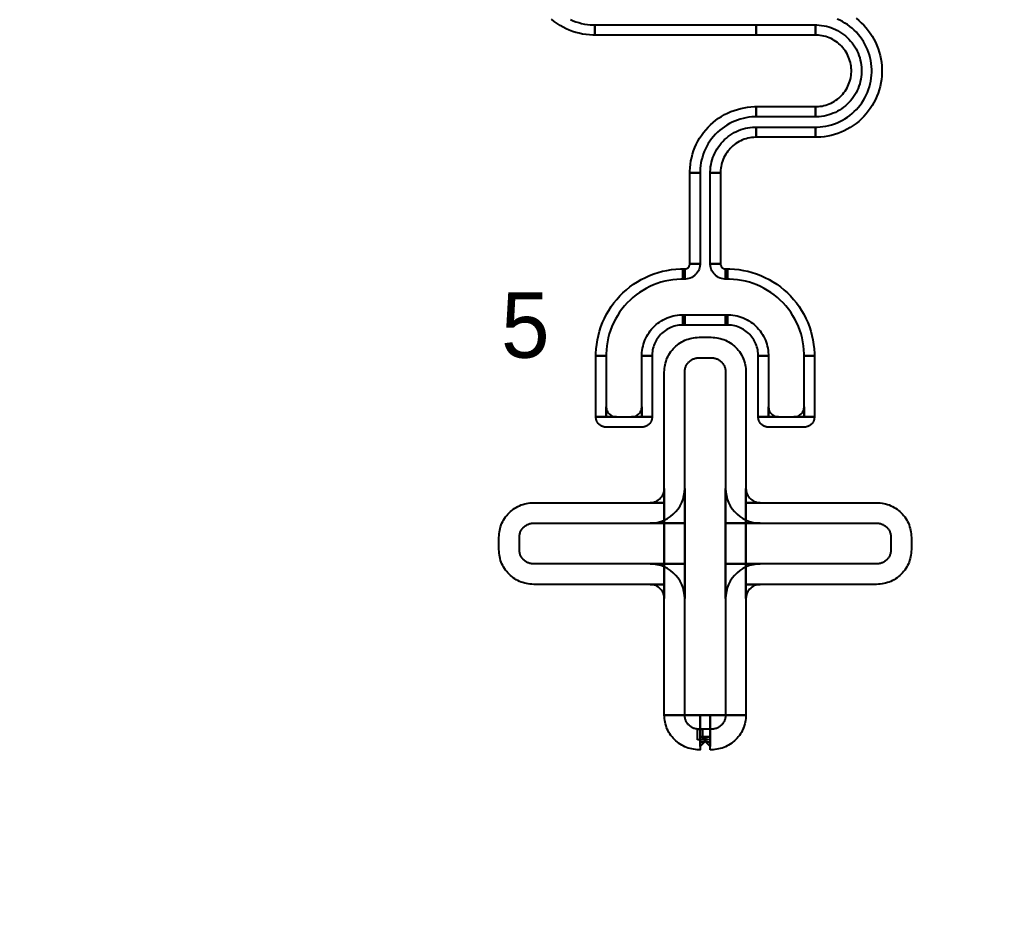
# Model space of a CAD drawing. Extents: x -50000 to 50000, y -50000 to 50000.
# Drawn here: x -17366 to -16394, y 30625 to 31505 of the extents above; entities that cross this region are included whole.
import ezdxf

# ---------------------------------------------------------------- set-up
doc = ezdxf.new("R2010")
doc.units = 0
for name, color, linetype in [('BASEMETAL', 3, 'CONTINUOUS'), ('FRAME', 14, 'CONTINUOUS'), ('SECONDLAYER', 7, 'CONTINUOUS')]:
    doc.layers.add(name, color=color, linetype=linetype)

# ---------------------------------------------------------------- blocks, each defined once
blk = doc.blocks.new('CHIP_QSEARCH')
at = {"layer": 'BASEMETAL'}
for points in [[(4673.088, 2605.358), (4675.718, 2604.187), (4678.407, 2603.155), (4681.145, 2602.265), (4683.927, 2601.52), (4686.743, 2600.921), (4689.587, 2600.471), (4692.451, 2600.17), (4695.326, 2600.019), (4696.766, 2600), (4696.766, 2590), (4695.065, 2590.022), (4691.666, 2590.2), (4688.282, 2590.556), (4684.921, 2591.088), (4681.592, 2591.796), (4678.305, 2592.677), (4675.069, 2593.728), (4671.892, 2594.948), (4668.783, 2596.332), (4665.751, 2597.877), (4662.804, 2599.578), (4659.95, 2601.432), (4657.197, 2603.432), (4654.552, 2605.574)], [(4952.803, 2606.568), (4955.448, 2604.426), (4957.977, 2602.149), (4960.383, 2599.743), (4962.66, 2597.214), (4964.802, 2594.569), (4966.802, 2591.816), (4968.656, 2588.962), (4970.357, 2586.015), (4971.902, 2582.983), (4973.286, 2579.874), (4974.506, 2576.697), (4975.557, 2573.461), (4976.438, 2570.174), (4977.146, 2566.845), (4977.678, 2563.484), (4978.034, 2560.1), (4978.212, 2556.702), (4978.212, 2553.298), (4978.034, 2549.9), (4977.678, 2546.516), (4977.146, 2543.155), (4976.438, 2539.826), (4975.557, 2536.539), (4974.506, 2533.303), (4973.286, 2530.126), (4971.902, 2527.017), (4970.357, 2523.985), (4968.656, 2521.038), (4966.802, 2518.184), (4964.802, 2515.431), (4962.66, 2512.786), (4960.383, 2510.257), (4957.977, 2507.851), (4955.448, 2505.574), (4952.803, 2503.432), (4950.05, 2501.432), (4947.196, 2499.578), (4944.249, 2497.877), (4941.217, 2496.332), (4938.108, 2494.948), (4934.931, 2493.728), (4931.695, 2492.677), (4928.408, 2491.796), (4925.079, 2491.088), (4921.718, 2490.556), (4918.334, 2490.2), (4914.935, 2490.022), (4913.234, 2490), (4913.234, 2500), (4914.674, 2500.019), (4917.549, 2500.17), (4920.413, 2500.471), (4923.257, 2500.921), (4926.073, 2501.52), (4928.855, 2502.265), (4931.593, 2503.155), (4934.282, 2504.187), (4936.912, 2505.358), (4939.478, 2506.665), (4941.971, 2508.105), (4944.386, 2509.673), (4946.716, 2511.366), (4948.954, 2513.178), (4951.093, 2515.104), (4953.13, 2517.14), (4955.056, 2519.28), (4956.868, 2521.518), (4958.561, 2523.848), (4960.129, 2526.263), (4961.569, 2528.756), (4962.876, 2531.322), (4964.047, 2533.952), (4965.079, 2536.641), (4965.969, 2539.379), (4966.714, 2542.161), (4967.313, 2544.977), (4967.763, 2547.821), (4968.064, 2550.685), (4968.215, 2553.56), (4968.215, 2556.44), (4968.064, 2559.315), (4967.763, 2562.179), (4967.313, 2565.023), (4966.714, 2567.839), (4965.969, 2570.621), (4965.079, 2573.359), (4964.047, 2576.048), (4962.876, 2578.678), (4961.569, 2581.244), (4960.129, 2583.737), (4958.561, 2586.152), (4956.868, 2588.482), (4955.056, 2590.72), (4953.13, 2592.86), (4951.093, 2594.896), (4948.954, 2596.822), (4946.716, 2598.634), (4944.386, 2600.327), (4941.971, 2601.895), (4939.478, 2603.335), (4936.912, 2604.642), (4934.282, 2605.813)]]:
    blk.add_lwpolyline(points, dxfattribs=at)
for points in [[(4696.766, 2590), (4696.766, 2600), (4855, 2600), (4855, 2590)], [(4855, 2590), (4855, 2600), (4913.234, 2600), (4913.234, 2590)], [(4913.234, 2510), (4913.234, 2520), (4914.15, 2520.012), (4915.98, 2520.108), (4917.802, 2520.299), (4919.612, 2520.586), (4921.405, 2520.967), (4923.175, 2521.441), (4924.917, 2522.008), (4926.628, 2522.664), (4928.302, 2523.41), (4929.935, 2524.241), (4931.521, 2525.158), (4933.058, 2526.156), (4934.541, 2527.233), (4935.965, 2528.386), (4937.326, 2529.612), (4938.622, 2530.908), (4939.848, 2532.269), (4941.001, 2533.693), (4942.078, 2535.176), (4943.076, 2536.713), (4943.993, 2538.299), (4944.824, 2539.932), (4945.57, 2541.606), (4946.226, 2543.317), (4946.793, 2545.059), (4947.267, 2546.829), (4947.648, 2548.622), (4947.935, 2550.432), (4948.126, 2552.254), (4948.222, 2554.084), (4948.222, 2555.916), (4948.126, 2557.746), (4947.935, 2559.568), (4947.648, 2561.378), (4947.267, 2563.171), (4946.793, 2564.941), (4946.226, 2566.683), (4945.57, 2568.394), (4944.824, 2570.068), (4943.993, 2571.701), (4943.076, 2573.287), (4942.078, 2574.824), (4941.001, 2576.307), (4939.848, 2577.731), (4938.622, 2579.092), (4937.326, 2580.388), (4935.965, 2581.614), (4934.541, 2582.767), (4933.058, 2583.844), (4931.521, 2584.842), (4929.935, 2585.759), (4928.302, 2586.59), (4926.628, 2587.336), (4924.917, 2587.992), (4923.175, 2588.559), (4921.405, 2589.033), (4919.612, 2589.414), (4917.802, 2589.701), (4915.98, 2589.892), (4914.15, 2589.988), (4913.234, 2590), (4913.234, 2600), (4914.412, 2599.985), (4916.765, 2599.861), (4919.108, 2599.615), (4921.435, 2599.246), (4923.739, 2598.757), (4926.015, 2598.147), (4928.255, 2597.419), (4930.455, 2596.575), (4932.607, 2595.616), (4934.706, 2594.547), (4936.746, 2593.369), (4938.722, 2592.086), (4940.628, 2590.701), (4942.459, 2589.218), (4944.21, 2587.642), (4945.876, 2585.976), (4947.452, 2584.225), (4948.935, 2582.394), (4950.32, 2580.488), (4951.603, 2578.512), (4952.781, 2576.472), (4953.85, 2574.373), (4954.809, 2572.221), (4955.653, 2570.021), (4956.381, 2567.781), (4956.991, 2565.505), (4957.48, 2563.201), (4957.849, 2560.874), (4958.095, 2558.531), (4958.219, 2556.178), (4958.219, 2553.822), (4958.095, 2551.469), (4957.849, 2549.126), (4957.48, 2546.799), (4956.991, 2544.495), (4956.381, 2542.219), (4955.653, 2539.979), (4954.809, 2537.779), (4953.85, 2535.627), (4952.781, 2533.528), (4951.603, 2531.488), (4950.32, 2529.512), (4948.935, 2527.606), (4947.452, 2525.775), (4945.876, 2524.024), (4944.21, 2522.358), (4942.459, 2520.782), (4940.628, 2519.299), (4938.722, 2517.914), (4936.746, 2516.631), (4934.706, 2515.453), (4932.607, 2514.384), (4930.455, 2513.425), (4928.255, 2512.581), (4926.015, 2511.853), (4923.739, 2511.243), (4921.435, 2510.754), (4919.108, 2510.385), (4916.765, 2510.139), (4914.412, 2510.015)], [(4790, 2455), (4790.022, 2456.702), (4790.2, 2460.1), (4790.556, 2463.484), (4791.088, 2466.845), (4791.796, 2470.174), (4792.677, 2473.461), (4793.728, 2476.697), (4794.948, 2479.874), (4796.332, 2482.983), (4797.877, 2486.015), (4799.578, 2488.962), (4801.432, 2491.816), (4803.432, 2494.569), (4805.574, 2497.214), (4807.851, 2499.743), (4810.257, 2502.149), (4812.786, 2504.426), (4815.431, 2506.568), (4818.184, 2508.568), (4821.038, 2510.422), (4823.985, 2512.123), (4827.017, 2513.668), (4830.126, 2515.052), (4833.303, 2516.272), (4836.539, 2517.323), (4839.826, 2518.204), (4843.155, 2518.912), (4846.516, 2519.444), (4849.9, 2519.8), (4853.298, 2519.978), (4855, 2520), (4855, 2510), (4853.56, 2509.981), (4850.685, 2509.83), (4847.821, 2509.529), (4844.977, 2509.079), (4842.161, 2508.48), (4839.379, 2507.735), (4836.641, 2506.845), (4833.952, 2505.813), (4831.322, 2504.642), (4828.756, 2503.335), (4826.263, 2501.895), (4823.848, 2500.327), (4821.518, 2498.634), (4819.28, 2496.822), (4817.14, 2494.896), (4815.104, 2492.86), (4813.178, 2490.72), (4811.366, 2488.482), (4809.673, 2486.152), (4808.105, 2483.737), (4806.665, 2481.244), (4805.358, 2478.678), (4804.187, 2476.048), (4803.155, 2473.359), (4802.265, 2470.621), (4801.52, 2467.839), (4800.921, 2465.023), (4800.471, 2462.179), (4800.17, 2459.315), (4800.019, 2456.44), (4800, 2455)], [(4855, 2510), (4855, 2520), (4913.234, 2520), (4913.234, 2510)], [(4810, 2455), (4810.015, 2456.178), (4810.139, 2458.531), (4810.385, 2460.874), (4810.754, 2463.201), (4811.243, 2465.505), (4811.853, 2467.781), (4812.581, 2470.021), (4813.425, 2472.221), (4814.384, 2474.373), (4815.453, 2476.472), (4816.631, 2478.512), (4817.914, 2480.488), (4819.299, 2482.394), (4820.782, 2484.225), (4822.358, 2485.976), (4824.024, 2487.642), (4825.775, 2489.218), (4827.606, 2490.701), (4829.512, 2492.086), (4831.488, 2493.369), (4833.528, 2494.547), (4835.627, 2495.616), (4837.779, 2496.575), (4839.979, 2497.419), (4842.219, 2498.147), (4844.495, 2498.757), (4846.799, 2499.246), (4849.126, 2499.615), (4851.469, 2499.861), (4853.822, 2499.985), (4855, 2500), (4855, 2490), (4854.084, 2489.988), (4852.254, 2489.892), (4850.432, 2489.701), (4848.622, 2489.414), (4846.829, 2489.033), (4845.059, 2488.559), (4843.317, 2487.992), (4841.606, 2487.336), (4839.932, 2486.59), (4838.299, 2485.759), (4836.713, 2484.842), (4835.176, 2483.844), (4833.693, 2482.767), (4832.269, 2481.614), (4830.908, 2480.388), (4829.612, 2479.092), (4828.386, 2477.731), (4827.233, 2476.307), (4826.156, 2474.824), (4825.158, 2473.287), (4824.241, 2471.701), (4823.41, 2470.068), (4822.664, 2468.394), (4822.008, 2466.683), (4821.441, 2464.941), (4820.967, 2463.171), (4820.586, 2461.378), (4820.299, 2459.568), (4820.108, 2457.746), (4820.012, 2455.916), (4820, 2455)], [(4855, 2490), (4855, 2500), (4913.234, 2500), (4913.234, 2490)], [(4790, 2366), (4790, 2455), (4800, 2455), (4800, 2366)], [(4810, 2366), (4810, 2455), (4820, 2455), (4820, 2366)], [(4785, 2351), (4785, 2361), (4785.262, 2361.007), (4785.782, 2361.062), (4786.294, 2361.17), (4786.792, 2361.332), (4787.27, 2361.545), (4787.723, 2361.807), (4788.147, 2362.114), (4788.536, 2362.464), (4788.886, 2362.853), (4789.193, 2363.277), (4789.455, 2363.73), (4789.668, 2364.208), (4789.83, 2364.706), (4789.938, 2365.218), (4789.993, 2365.738), (4790, 2366), (4800, 2366), (4799.979, 2365.215), (4799.815, 2363.653), (4799.489, 2362.118), (4799.004, 2360.624), (4798.365, 2359.19), (4797.58, 2357.83), (4796.657, 2356.56), (4795.607, 2355.393), (4794.44, 2354.343), (4793.17, 2353.42), (4791.81, 2352.635), (4790.376, 2351.996), (4788.882, 2351.511), (4787.347, 2351.185), (4785.785, 2351.021)], [(4825, 2351), (4824.215, 2351.021), (4822.653, 2351.185), (4821.118, 2351.511), (4819.624, 2351.996), (4818.19, 2352.635), (4816.83, 2353.42), (4815.56, 2354.343), (4814.393, 2355.393), (4813.343, 2356.56), (4812.42, 2357.83), (4811.635, 2359.19), (4810.996, 2360.624), (4810.511, 2362.118), (4810.185, 2363.653), (4810.021, 2365.215), (4810, 2366), (4820, 2366), (4820.007, 2365.738), (4820.062, 2365.218), (4820.17, 2364.706), (4820.332, 2364.208), (4820.545, 2363.73), (4820.807, 2363.277), (4821.114, 2362.853), (4821.464, 2362.464), (4821.853, 2362.114), (4822.277, 2361.807), (4822.73, 2361.545), (4823.208, 2361.332), (4823.706, 2361.17), (4824.218, 2361.062), (4824.738, 2361.007), (4825, 2361)], [(4698, 2276), (4698.029, 2278.225), (4698.262, 2282.669), (4698.727, 2287.095), (4699.423, 2291.49), (4700.349, 2295.843), (4701.5, 2300.141), (4702.875, 2304.374), (4704.47, 2308.528), (4706.28, 2312.593), (4708.301, 2316.558), (4710.526, 2320.412), (4712.949, 2324.145), (4715.565, 2327.745), (4718.365, 2331.203), (4721.343, 2334.51), (4724.49, 2337.657), (4727.797, 2340.635), (4731.255, 2343.435), (4734.855, 2346.051), (4738.588, 2348.474), (4742.442, 2350.699), (4746.407, 2352.72), (4750.472, 2354.53), (4754.626, 2356.125), (4758.859, 2357.5), (4763.157, 2358.651), (4767.51, 2359.577), (4771.905, 2360.273), (4776.331, 2360.738), (4780.775, 2360.971), (4783, 2361), (4783, 2351), (4781.037, 2350.974), (4777.116, 2350.769), (4773.211, 2350.358), (4769.332, 2349.744), (4765.492, 2348.928), (4761.699, 2347.911), (4757.964, 2346.698), (4754.299, 2345.291), (4750.712, 2343.694), (4747.213, 2341.911), (4743.813, 2339.948), (4740.52, 2337.809), (4737.343, 2335.502), (4734.291, 2333.03), (4731.373, 2330.403), (4728.597, 2327.627), (4725.97, 2324.709), (4723.498, 2321.657), (4721.191, 2318.48), (4719.052, 2315.187), (4717.089, 2311.787), (4715.306, 2308.288), (4713.709, 2304.701), (4712.302, 2301.036), (4711.089, 2297.301), (4710.072, 2293.508), (4709.256, 2289.668), (4708.642, 2285.789), (4708.231, 2281.884), (4708.026, 2277.963), (4708, 2276)], [(4783, 2351), (4783, 2361), (4785, 2361), (4785, 2351)], [(4825, 2351), (4825, 2361), (4827, 2361), (4827, 2351)], [(4902, 2276), (4901.974, 2277.963), (4901.769, 2281.884), (4901.358, 2285.789), (4900.744, 2289.668), (4899.928, 2293.508), (4898.911, 2297.301), (4897.698, 2301.036), (4896.291, 2304.701), (4894.694, 2308.288), (4892.911, 2311.787), (4890.948, 2315.187), (4888.809, 2318.48), (4886.502, 2321.657), (4884.03, 2324.709), (4881.403, 2327.627), (4878.627, 2330.403), (4875.709, 2333.03), (4872.657, 2335.502), (4869.48, 2337.809), (4866.187, 2339.948), (4862.787, 2341.911), (4859.288, 2343.694), (4855.701, 2345.291), (4852.036, 2346.698), (4848.301, 2347.911), (4844.508, 2348.928), (4840.668, 2349.744), (4836.789, 2350.358), (4832.884, 2350.769), (4828.963, 2350.974), (4827, 2351), (4827, 2361), (4829.225, 2360.971), (4833.669, 2360.738), (4838.095, 2360.273), (4842.49, 2359.577), (4846.843, 2358.651), (4851.141, 2357.5), (4855.374, 2356.125), (4859.528, 2354.53), (4863.593, 2352.72), (4867.558, 2350.699), (4871.412, 2348.474), (4875.145, 2346.051), (4878.745, 2343.435), (4882.203, 2340.635), (4885.51, 2337.657), (4888.657, 2334.51), (4891.635, 2331.203), (4894.435, 2327.745), (4897.051, 2324.145), (4899.474, 2320.412), (4901.699, 2316.558), (4903.72, 2312.593), (4905.53, 2308.528), (4907.125, 2304.374), (4908.5, 2300.141), (4909.651, 2295.843), (4910.577, 2291.49), (4911.273, 2287.095), (4911.738, 2282.669), (4911.971, 2278.225), (4912, 2276)], [(4743, 2276), (4743.014, 2277.047), (4743.123, 2279.138), (4743.342, 2281.221), (4743.67, 2283.289), (4744.105, 2285.338), (4744.647, 2287.361), (4745.294, 2289.352), (4746.045, 2291.307), (4746.897, 2293.22), (4747.847, 2295.086), (4748.894, 2296.9), (4750.035, 2298.656), (4751.266, 2300.35), (4752.584, 2301.978), (4753.985, 2303.534), (4755.466, 2305.015), (4757.022, 2306.416), (4758.65, 2307.734), (4760.344, 2308.965), (4762.1, 2310.106), (4763.914, 2311.153), (4765.78, 2312.103), (4767.693, 2312.955), (4769.648, 2313.706), (4771.639, 2314.353), (4773.662, 2314.895), (4775.711, 2315.33), (4777.779, 2315.658), (4779.862, 2315.877), (4781.953, 2315.986), (4783, 2316), (4783, 2306), (4782.215, 2305.99), (4780.646, 2305.908), (4779.084, 2305.743), (4777.533, 2305.498), (4775.997, 2305.171), (4774.48, 2304.765), (4772.986, 2304.279), (4771.519, 2303.716), (4770.085, 2303.078), (4768.685, 2302.365), (4767.325, 2301.579), (4766.008, 2300.724), (4764.737, 2299.801), (4763.517, 2298.812), (4762.349, 2297.761), (4761.239, 2296.651), (4760.188, 2295.483), (4759.199, 2294.263), (4758.276, 2292.992), (4757.421, 2291.675), (4756.635, 2290.315), (4755.922, 2288.915), (4755.284, 2287.481), (4754.721, 2286.014), (4754.235, 2284.52), (4753.829, 2283.003), (4753.502, 2281.467), (4753.257, 2279.916), (4753.092, 2278.354), (4753.01, 2276.785), (4753, 2276)], [(4783, 2306), (4783, 2316), (4785, 2316), (4785, 2306)], [(4785, 2306), (4785, 2316), (4825, 2316), (4825, 2306)], [(4825, 2306), (4825, 2316), (4827, 2316), (4827, 2306)], [(4857, 2276), (4856.99, 2276.785), (4856.908, 2278.354), (4856.743, 2279.916), (4856.498, 2281.467), (4856.171, 2283.003), (4855.765, 2284.52), (4855.279, 2286.014), (4854.716, 2287.481), (4854.078, 2288.915), (4853.365, 2290.315), (4852.579, 2291.675), (4851.724, 2292.992), (4850.801, 2294.263), (4849.812, 2295.483), (4848.761, 2296.651), (4847.651, 2297.761), (4846.483, 2298.812), (4845.263, 2299.801), (4843.992, 2300.724), (4842.675, 2301.579), (4841.315, 2302.365), (4839.915, 2303.078), (4838.481, 2303.716), (4837.014, 2304.279), (4835.52, 2304.765), (4834.003, 2305.171), (4832.467, 2305.498), (4830.916, 2305.743), (4829.354, 2305.908), (4827.785, 2305.99), (4827, 2306), (4827, 2316), (4828.047, 2315.986), (4830.138, 2315.877), (4832.221, 2315.658), (4834.289, 2315.33), (4836.338, 2314.895), (4838.361, 2314.353), (4840.352, 2313.706), (4842.307, 2312.955), (4844.22, 2312.103), (4846.086, 2311.153), (4847.9, 2310.106), (4849.656, 2308.965), (4851.35, 2307.734), (4852.978, 2306.416), (4854.534, 2305.015), (4856.015, 2303.534), (4857.416, 2301.978), (4858.734, 2300.35), (4859.965, 2298.656), (4861.106, 2296.9), (4862.153, 2295.086), (4863.103, 2293.22), (4863.955, 2291.307), (4864.706, 2289.352), (4865.353, 2287.361), (4865.895, 2285.338), (4866.33, 2283.289), (4866.658, 2281.221), (4866.877, 2279.138), (4866.986, 2277.047), (4867, 2276)], [(4765, 1924), (4765, 2260), (4765.047, 2261.779), (4765.186, 2263.554), (4765.419, 2265.319), (4765.743, 2267.069), (4766.159, 2268.8), (4766.664, 2270.507), (4767.258, 2272.185), (4767.939, 2273.829), (4768.706, 2275.436), (4769.555, 2277), (4770.485, 2278.518), (4771.493, 2279.985), (4772.577, 2281.397), (4773.733, 2282.75), (4774.958, 2284.042), (4776.25, 2285.267), (4777.603, 2286.423), (4779.015, 2287.507), (4780.482, 2288.515), (4782, 2289.445), (4783.564, 2290.294), (4785.171, 2291.061), (4786.815, 2291.742), (4788.493, 2292.336), (4790.2, 2292.841), (4791.931, 2293.257), (4793.681, 2293.581), (4795.446, 2293.814), (4797.221, 2293.953), (4799, 2294), (4811, 2294), (4812.779, 2293.953), (4814.554, 2293.814), (4816.319, 2293.581), (4818.069, 2293.257), (4819.8, 2292.841), (4821.507, 2292.336), (4823.185, 2291.742), (4824.829, 2291.061), (4826.436, 2290.294), (4828, 2289.445), (4829.518, 2288.515), (4830.985, 2287.507), (4832.397, 2286.423), (4833.75, 2285.267), (4835.042, 2284.042), (4836.267, 2282.75), (4837.423, 2281.397), (4838.507, 2279.985), (4839.515, 2278.518), (4840.445, 2277), (4841.294, 2275.436), (4842.061, 2273.829), (4842.742, 2272.185), (4843.336, 2270.507), (4843.841, 2268.8), (4844.257, 2267.069), (4844.581, 2265.319), (4844.814, 2263.554), (4844.953, 2261.779), (4845, 2260), (4845, 1924)], [(4698, 2216), (4698, 2276), (4708, 2276), (4708, 2216)], [(4743, 2216), (4743, 2276), (4753, 2276), (4753, 2216)], [(4857, 2216), (4857, 2276), (4867, 2276), (4867, 2216)], [(4902, 2216), (4902, 2276), (4912, 2276), (4912, 2216)], [(4708, 2216), (4708, 2226), (4708.055, 2224.955), (4708.219, 2223.921), (4708.489, 2222.91), (4708.865, 2221.933), (4709.34, 2221), (4709.91, 2220.122), (4710.569, 2219.309), (4711.309, 2218.569), (4712.122, 2217.91), (4713, 2217.34), (4713.933, 2216.865), (4714.91, 2216.489), (4715.921, 2216.219), (4716.955, 2216.055), (4718, 2216)], [(4733, 2216), (4734.045, 2216.055), (4735.079, 2216.219), (4736.09, 2216.489), (4737.067, 2216.865), (4738, 2217.34), (4738.878, 2217.91), (4739.691, 2218.569), (4740.431, 2219.309), (4741.09, 2220.122), (4741.66, 2221), (4742.135, 2221.933), (4742.511, 2222.91), (4742.781, 2223.921), (4742.945, 2224.955), (4743, 2226), (4743, 2216)], [(4867, 2216), (4867, 2226), (4867.055, 2224.955), (4867.219, 2223.921), (4867.489, 2222.91), (4867.865, 2221.933), (4868.34, 2221), (4868.91, 2220.122), (4869.569, 2219.309), (4870.309, 2218.569), (4871.122, 2217.91), (4872, 2217.34), (4872.933, 2216.865), (4873.91, 2216.489), (4874.921, 2216.219), (4875.955, 2216.055), (4877, 2216)], [(4892, 2216), (4893.045, 2216.055), (4894.079, 2216.219), (4895.09, 2216.489), (4896.067, 2216.865), (4897, 2217.34), (4897.878, 2217.91), (4898.691, 2218.569), (4899.431, 2219.309), (4900.09, 2220.122), (4900.66, 2221), (4901.135, 2221.933), (4901.511, 2222.91), (4901.781, 2223.921), (4901.945, 2224.955), (4902, 2226), (4902, 2216)], [(4708, 2206), (4707.477, 2206.014), (4706.955, 2206.055), (4706.436, 2206.123), (4705.921, 2206.219), (4705.412, 2206.341), (4704.91, 2206.489), (4704.416, 2206.664), (4703.933, 2206.865), (4703.46, 2207.09), (4703, 2207.34), (4702.554, 2207.613), (4702.122, 2207.91), (4701.707, 2208.229), (4701.309, 2208.569), (4700.929, 2208.929), (4700.569, 2209.309), (4700.229, 2209.707), (4699.91, 2210.122), (4699.613, 2210.554), (4699.34, 2211), (4699.09, 2211.46), (4698.865, 2211.933), (4698.664, 2212.416), (4698.489, 2212.91), (4698.341, 2213.412), (4698.219, 2213.921), (4698.123, 2214.436), (4698.055, 2214.955), (4698.014, 2215.477), (4698, 2216), (4753, 2216), (4752.986, 2215.477), (4752.945, 2214.955), (4752.877, 2214.436), (4752.781, 2213.921), (4752.659, 2213.412), (4752.511, 2212.91), (4752.336, 2212.416), (4752.135, 2211.933), (4751.91, 2211.46), (4751.66, 2211), (4751.387, 2210.554), (4751.09, 2210.122), (4750.771, 2209.707), (4750.431, 2209.309), (4750.071, 2208.929), (4749.691, 2208.569), (4749.293, 2208.229), (4748.878, 2207.91), (4748.446, 2207.613), (4748, 2207.34), (4747.54, 2207.09), (4747.067, 2206.865), (4746.584, 2206.664), (4746.09, 2206.489), (4745.588, 2206.341), (4745.079, 2206.219), (4744.564, 2206.123), (4744.045, 2206.055), (4743.523, 2206.014), (4743, 2206)], [(4867, 2206), (4866.477, 2206.014), (4865.955, 2206.055), (4865.436, 2206.123), (4864.921, 2206.219), (4864.412, 2206.341), (4863.91, 2206.489), (4863.416, 2206.664), (4862.933, 2206.865), (4862.46, 2207.09), (4862, 2207.34), (4861.554, 2207.613), (4861.122, 2207.91), (4860.707, 2208.229), (4860.309, 2208.569), (4859.929, 2208.929), (4859.569, 2209.309), (4859.229, 2209.707), (4858.91, 2210.122), (4858.613, 2210.554), (4858.34, 2211), (4858.09, 2211.46), (4857.865, 2211.933), (4857.664, 2212.416), (4857.489, 2212.91), (4857.341, 2213.412), (4857.219, 2213.921), (4857.123, 2214.436), (4857.055, 2214.955), (4857.014, 2215.477), (4857, 2216), (4912, 2216), (4911.986, 2215.477), (4911.945, 2214.955), (4911.877, 2214.436), (4911.781, 2213.921), (4911.659, 2213.412), (4911.511, 2212.91), (4911.336, 2212.416), (4911.135, 2211.933), (4910.91, 2211.46), (4910.66, 2211), (4910.387, 2210.554), (4910.09, 2210.122), (4909.771, 2209.707), (4909.431, 2209.309), (4909.071, 2208.929), (4908.691, 2208.569), (4908.293, 2208.229), (4907.878, 2207.91), (4907.446, 2207.613), (4907, 2207.34), (4906.54, 2207.09), (4906.067, 2206.865), (4905.584, 2206.664), (4905.09, 2206.489), (4904.588, 2206.341), (4904.079, 2206.219), (4903.564, 2206.123), (4903.045, 2206.055), (4902.523, 2206.014), (4902, 2206)], [(4751, 2132), (4752.463, 2132.077), (4753.911, 2132.306), (4755.326, 2132.685), (4756.694, 2133.21), (4758, 2133.876), (4759.229, 2134.674), (4760.368, 2135.596), (4761.404, 2136.632), (4762.326, 2137.771), (4763.124, 2139), (4763.79, 2140.306), (4764.315, 2141.674), (4764.694, 2143.089), (4764.923, 2144.537), (4765, 2146), (4765, 2132)], [(4845, 2132), (4845, 2146), (4845.077, 2144.537), (4845.306, 2143.089), (4845.685, 2141.674), (4846.21, 2140.306), (4846.876, 2139), (4847.674, 2137.771), (4848.596, 2136.632), (4849.632, 2135.596), (4850.771, 2134.674), (4852, 2133.876), (4853.306, 2133.21), (4854.674, 2132.685), (4856.089, 2132.306), (4857.537, 2132.077), (4859, 2132)], [(4637, 2052), (4635.221, 2052.047), (4633.446, 2052.186), (4631.681, 2052.419), (4629.931, 2052.743), (4628.2, 2053.159), (4626.493, 2053.664), (4624.815, 2054.258), (4623.171, 2054.939), (4621.564, 2055.706), (4620, 2056.555), (4618.482, 2057.485), (4617.015, 2058.493), (4615.603, 2059.577), (4614.25, 2060.733), (4612.958, 2061.958), (4611.733, 2063.25), (4610.577, 2064.603), (4609.493, 2066.015), (4608.485, 2067.482), (4607.555, 2069), (4606.706, 2070.564), (4605.939, 2072.171), (4605.258, 2073.815), (4604.664, 2075.493), (4604.159, 2077.2), (4603.743, 2078.931), (4603.419, 2080.681), (4603.186, 2082.446), (4603.047, 2084.221), (4603, 2086), (4603, 2098), (4603.047, 2099.779), (4603.186, 2101.554), (4603.419, 2103.319), (4603.743, 2105.069), (4604.159, 2106.8), (4604.664, 2108.507), (4605.258, 2110.185), (4605.939, 2111.829), (4606.706, 2113.436), (4607.555, 2115), (4608.485, 2116.518), (4609.493, 2117.985), (4610.577, 2119.397), (4611.733, 2120.75), (4612.958, 2122.042), (4614.25, 2123.267), (4615.603, 2124.423), (4617.015, 2125.507), (4618.482, 2126.515), (4620, 2127.445), (4621.564, 2128.294), (4623.171, 2129.061), (4624.815, 2129.742), (4626.493, 2130.336), (4628.2, 2130.841), (4629.931, 2131.257), (4631.681, 2131.581), (4633.446, 2131.814), (4635.221, 2131.953), (4637, 2132), (4765, 2132), (4765, 2052)], [(4845, 2052), (4845, 2132), (4973, 2132), (4974.779, 2131.953), (4976.554, 2131.814), (4978.319, 2131.581), (4980.069, 2131.257), (4981.8, 2130.841), (4983.507, 2130.336), (4985.185, 2129.742), (4986.829, 2129.061), (4988.436, 2128.294), (4990, 2127.445), (4991.518, 2126.515), (4992.985, 2125.507), (4994.397, 2124.423), (4995.75, 2123.267), (4997.042, 2122.042), (4998.267, 2120.75), (4999.423, 2119.397), (5000.507, 2117.985), (5001.515, 2116.518), (5002.445, 2115), (5003.294, 2113.436), (5004.061, 2111.829), (5004.742, 2110.185), (5005.336, 2108.507), (5005.841, 2106.8), (5006.257, 2105.069), (5006.581, 2103.319), (5006.814, 2101.554), (5006.953, 2099.779), (5007, 2098), (5007, 2086), (5006.953, 2084.221), (5006.814, 2082.446), (5006.581, 2080.681), (5006.257, 2078.931), (5005.841, 2077.2), (5005.336, 2075.493), (5004.742, 2073.815), (5004.061, 2072.171), (5003.294, 2070.564), (5002.445, 2069), (5001.515, 2067.482), (5000.507, 2066.015), (4999.423, 2064.603), (4998.267, 2063.25), (4997.042, 2061.958), (4995.75, 2060.733), (4994.397, 2059.577), (4992.985, 2058.493), (4991.518, 2057.485), (4990, 2056.555), (4988.436, 2055.706), (4986.829, 2054.939), (4985.185, 2054.258), (4983.507, 2053.664), (4981.8, 2053.159), (4980.069, 2052.743), (4978.319, 2052.419), (4976.554, 2052.186), (4974.779, 2052.047), (4973, 2052)], [(4765, 2038), (4764.923, 2039.463), (4764.694, 2040.911), (4764.315, 2042.326), (4763.79, 2043.694), (4763.124, 2045), (4762.326, 2046.229), (4761.404, 2047.368), (4760.368, 2048.404), (4759.229, 2049.326), (4758, 2050.124), (4756.694, 2050.79), (4755.326, 2051.315), (4753.911, 2051.694), (4752.463, 2051.923), (4751, 2052), (4765, 2052)], [(4845, 2038), (4845, 2052), (4859, 2052), (4857.537, 2051.923), (4856.089, 2051.694), (4854.674, 2051.315), (4853.306, 2050.79), (4852, 2050.124), (4850.771, 2049.326), (4849.632, 2048.404), (4848.596, 2047.368), (4847.674, 2046.229), (4846.876, 2045), (4846.21, 2043.694), (4845.685, 2042.326), (4845.306, 2040.911), (4845.077, 2039.463)], [(4799, 1890), (4797.221, 1890.047), (4795.446, 1890.186), (4793.681, 1890.419), (4791.931, 1890.743), (4790.2, 1891.159), (4788.493, 1891.664), (4786.815, 1892.258), (4785.171, 1892.939), (4783.564, 1893.706), (4782, 1894.555), (4780.482, 1895.485), (4779.015, 1896.493), (4777.603, 1897.577), (4776.25, 1898.733), (4774.958, 1899.958), (4773.733, 1901.25), (4772.577, 1902.603), (4771.493, 1904.015), (4770.485, 1905.482), (4769.555, 1907), (4768.706, 1908.564), (4767.939, 1910.171), (4767.258, 1911.815), (4766.664, 1913.493), (4766.159, 1915.2), (4765.743, 1916.931), (4765.419, 1918.681), (4765.186, 1920.446), (4765.047, 1922.221), (4765, 1924), (4800, 1924), (4800, 1890)], [(4800, 1902.75), (4800, 1924), (4810, 1924), (4810, 1902.75)], [(4810, 1890), (4810, 1924), (4845, 1924), (4844.953, 1922.221), (4844.814, 1920.446), (4844.581, 1918.681), (4844.257, 1916.931), (4843.841, 1915.2), (4843.336, 1913.493), (4842.742, 1911.815), (4842.061, 1910.171), (4841.294, 1908.564), (4840.445, 1907), (4839.515, 1905.482), (4838.507, 1904.015), (4837.423, 1902.603), (4836.267, 1901.25), (4835.042, 1899.958), (4833.75, 1898.733), (4832.397, 1897.577), (4830.985, 1896.493), (4829.518, 1895.485), (4828, 1894.555), (4826.436, 1893.706), (4824.829, 1892.939), (4823.185, 1892.258), (4821.507, 1891.664), (4819.8, 1891.159), (4818.069, 1890.743), (4816.319, 1890.419), (4814.554, 1890.186), (4812.779, 1890.047), (4811, 1890)], [(4800, 1897.25), (4800, 1902.75), (4804.2, 1902.75), (4804.2, 1897.25)], [(4800, 1893.25), (4800, 1897.25), (4804.2, 1897.25)], [(4805.8, 1897.25), (4805.8, 1902.75), (4810, 1902.75), (4810, 1897.25)], [(4810, 1893.25), (4805.8, 1897.25), (4810, 1897.25)]]:
    blk.add_lwpolyline(points, close=True, dxfattribs=at)
at = {"layer": 'SECONDLAYER'}
for points in [[(4799, 1910), (4798.267, 1910.019), (4797.537, 1910.077), (4796.81, 1910.172), (4796.089, 1910.306), (4795.377, 1910.477), (4794.674, 1910.685), (4793.983, 1910.93), (4793.306, 1911.21), (4792.644, 1911.526), (4792, 1911.876), (4791.375, 1912.259), (4790.771, 1912.674), (4790.19, 1913.12), (4789.632, 1913.596), (4789.101, 1914.101), (4788.596, 1914.632), (4788.12, 1915.19), (4787.674, 1915.771), (4787.259, 1916.375), (4786.876, 1917), (4786.526, 1917.644), (4786.21, 1918.306), (4785.93, 1918.983), (4785.685, 1919.674), (4785.477, 1920.377), (4785.306, 1921.089), (4785.172, 1921.81), (4785.077, 1922.537), (4785.019, 1923.267), (4785, 1924), (4785, 2260), (4785.019, 2260.733), (4785.077, 2261.463), (4785.172, 2262.19), (4785.306, 2262.911), (4785.477, 2263.623), (4785.685, 2264.326), (4785.93, 2265.017), (4786.21, 2265.694), (4786.526, 2266.356), (4786.876, 2267), (4787.259, 2267.625), (4787.674, 2268.229), (4788.12, 2268.81), (4788.596, 2269.368), (4789.101, 2269.899), (4789.632, 2270.404), (4790.19, 2270.88), (4790.771, 2271.326), (4791.375, 2271.741), (4792, 2272.124), (4792.644, 2272.474), (4793.306, 2272.79), (4793.983, 2273.07), (4794.674, 2273.315), (4795.377, 2273.523), (4796.089, 2273.694), (4796.81, 2273.828), (4797.537, 2273.923), (4798.267, 2273.981), (4799, 2274), (4811, 2274), (4811.733, 2273.981), (4812.463, 2273.923), (4813.19, 2273.828), (4813.911, 2273.694), (4814.623, 2273.523), (4815.326, 2273.315), (4816.017, 2273.07), (4816.694, 2272.79), (4817.356, 2272.474), (4818, 2272.124), (4818.625, 2271.741), (4819.229, 2271.326), (4819.81, 2270.88), (4820.368, 2270.404), (4820.899, 2269.899), (4821.404, 2269.368), (4821.88, 2268.81), (4822.326, 2268.229), (4822.741, 2267.625), (4823.124, 2267), (4823.474, 2266.356), (4823.79, 2265.694), (4824.07, 2265.017), (4824.315, 2264.326), (4824.523, 2263.623), (4824.694, 2262.911), (4824.828, 2262.19), (4824.923, 2261.463), (4824.981, 2260.733), (4825, 2260), (4825, 1924), (4824.981, 1923.267), (4824.923, 1922.537), (4824.828, 1921.81), (4824.694, 1921.089), (4824.523, 1920.377), (4824.315, 1919.674), (4824.07, 1918.983), (4823.79, 1918.306), (4823.474, 1917.644), (4823.124, 1917), (4822.741, 1916.375), (4822.326, 1915.771), (4821.88, 1915.19), (4821.404, 1914.632), (4820.899, 1914.101), (4820.368, 1913.596), (4819.81, 1913.12), (4819.229, 1912.674), (4818.625, 1912.259), (4818, 1911.876), (4817.356, 1911.526), (4816.694, 1911.21), (4816.017, 1910.93), (4815.326, 1910.685), (4814.623, 1910.477), (4813.911, 1910.306), (4813.19, 1910.172), (4812.463, 1910.077), (4811.733, 1910.019), (4811, 1910)], [(4751, 2112), (4754.554, 2112.186), (4758.069, 2112.743), (4761.507, 2113.664), (4764.829, 2114.939), (4768, 2116.555), (4770.985, 2118.493), (4773.75, 2120.733), (4776.267, 2123.25), (4778.507, 2126.015), (4780.445, 2129), (4782.061, 2132.171), (4783.336, 2135.493), (4784.257, 2138.931), (4784.814, 2142.446), (4785, 2146), (4785, 2112)], [(4825, 2112), (4825, 2146), (4825.186, 2142.446), (4825.743, 2138.931), (4826.664, 2135.493), (4827.939, 2132.171), (4829.555, 2129), (4831.493, 2126.015), (4833.733, 2123.25), (4836.25, 2120.733), (4839.015, 2118.493), (4842, 2116.555), (4845.171, 2114.939), (4848.493, 2113.664), (4851.931, 2112.743), (4855.446, 2112.186), (4859, 2112)], [(4637, 2072), (4636.267, 2072.019), (4635.537, 2072.077), (4634.81, 2072.172), (4634.089, 2072.306), (4633.377, 2072.477), (4632.674, 2072.685), (4631.983, 2072.93), (4631.306, 2073.21), (4630.644, 2073.526), (4630, 2073.876), (4629.375, 2074.259), (4628.771, 2074.674), (4628.19, 2075.12), (4627.632, 2075.596), (4627.101, 2076.101), (4626.596, 2076.632), (4626.12, 2077.19), (4625.674, 2077.771), (4625.259, 2078.375), (4624.876, 2079), (4624.526, 2079.644), (4624.21, 2080.306), (4623.93, 2080.983), (4623.685, 2081.674), (4623.477, 2082.377), (4623.306, 2083.089), (4623.172, 2083.81), (4623.077, 2084.537), (4623.019, 2085.267), (4623, 2086), (4623, 2098), (4623.019, 2098.733), (4623.077, 2099.463), (4623.172, 2100.19), (4623.306, 2100.911), (4623.477, 2101.623), (4623.685, 2102.326), (4623.93, 2103.017), (4624.21, 2103.694), (4624.526, 2104.356), (4624.876, 2105), (4625.259, 2105.625), (4625.674, 2106.229), (4626.12, 2106.81), (4626.596, 2107.368), (4627.101, 2107.899), (4627.632, 2108.404), (4628.19, 2108.88), (4628.771, 2109.326), (4629.375, 2109.741), (4630, 2110.124), (4630.644, 2110.474), (4631.306, 2110.79), (4631.983, 2111.07), (4632.674, 2111.315), (4633.377, 2111.523), (4634.089, 2111.694), (4634.81, 2111.828), (4635.537, 2111.923), (4636.267, 2111.981), (4637, 2112), (4785, 2112), (4785, 2072)], [(4825, 2072), (4825, 2112), (4973, 2112), (4973.733, 2111.981), (4974.463, 2111.923), (4975.19, 2111.828), (4975.911, 2111.694), (4976.623, 2111.523), (4977.326, 2111.315), (4978.017, 2111.07), (4978.694, 2110.79), (4979.356, 2110.474), (4980, 2110.124), (4980.625, 2109.741), (4981.229, 2109.326), (4981.81, 2108.88), (4982.368, 2108.404), (4982.899, 2107.899), (4983.404, 2107.368), (4983.88, 2106.81), (4984.326, 2106.229), (4984.741, 2105.625), (4985.124, 2105), (4985.474, 2104.356), (4985.79, 2103.694), (4986.07, 2103.017), (4986.315, 2102.326), (4986.523, 2101.623), (4986.694, 2100.911), (4986.828, 2100.19), (4986.923, 2099.463), (4986.981, 2098.733), (4987, 2098), (4987, 2086), (4986.981, 2085.267), (4986.923, 2084.537), (4986.828, 2083.81), (4986.694, 2083.089), (4986.523, 2082.377), (4986.315, 2081.674), (4986.07, 2080.983), (4985.79, 2080.306), (4985.474, 2079.644), (4985.124, 2079), (4984.741, 2078.375), (4984.326, 2077.771), (4983.88, 2077.19), (4983.404, 2076.632), (4982.899, 2076.101), (4982.368, 2075.596), (4981.81, 2075.12), (4981.229, 2074.674), (4980.625, 2074.259), (4980, 2073.876), (4979.356, 2073.526), (4978.694, 2073.21), (4978.017, 2072.93), (4977.326, 2072.685), (4976.623, 2072.477), (4975.911, 2072.306), (4975.19, 2072.172), (4974.463, 2072.077), (4973.733, 2072.019), (4973, 2072)], [(4785, 2038), (4784.814, 2041.554), (4784.257, 2045.069), (4783.336, 2048.507), (4782.061, 2051.829), (4780.445, 2055), (4778.507, 2057.985), (4776.267, 2060.75), (4773.75, 2063.267), (4770.985, 2065.507), (4768, 2067.445), (4764.829, 2069.061), (4761.507, 2070.336), (4758.069, 2071.257), (4754.554, 2071.814), (4751, 2072), (4785, 2072)], [(4825, 2038), (4825, 2072), (4859, 2072), (4855.446, 2071.814), (4851.931, 2071.257), (4848.493, 2070.336), (4845.171, 2069.061), (4842, 2067.445), (4839.015, 2065.507), (4836.25, 2063.267), (4833.733, 2060.75), (4831.493, 2057.985), (4829.555, 2055), (4827.939, 2051.829), (4826.664, 2048.507), (4825.743, 2045.069), (4825.186, 2041.554)], [(4797.5, 1899.525), (4797.5, 1910), (4802.5, 1910), (4802.5, 1899.525)], [(4802.5, 1899.525), (4802.5, 1900.475), (4804.2, 1900.475), (4804.2, 1899.525)], [(4804.2, 1899.525), (4804.2, 1900.475), (4805.8, 1900.475), (4805.8, 1899.525)], [(4805.8, 1899.525), (4805.8, 1900.475), (4807.5, 1900.475), (4807.5, 1899.525)]]:
    blk.add_lwpolyline(points, close=True, dxfattribs=at)
at = {"layer": 'FRAME'}
blk.add_text('5', height=64, dxfattribs=at).set_placement((4605, 2274))

msp = doc.modelspace()

# ---------------------------------------------------------------- linework, layer by layer
at = {"layer": 'FRAME'}
for radius in [50000, 49000]:
    msp.add_circle((0, 0), radius, dxfattribs=at)

# ---------------------------------------------------------------- block references
msp.add_blockref('CHIP_QSEARCH', (-21500, 28900))

doc.saveas('drawing.dxf')
